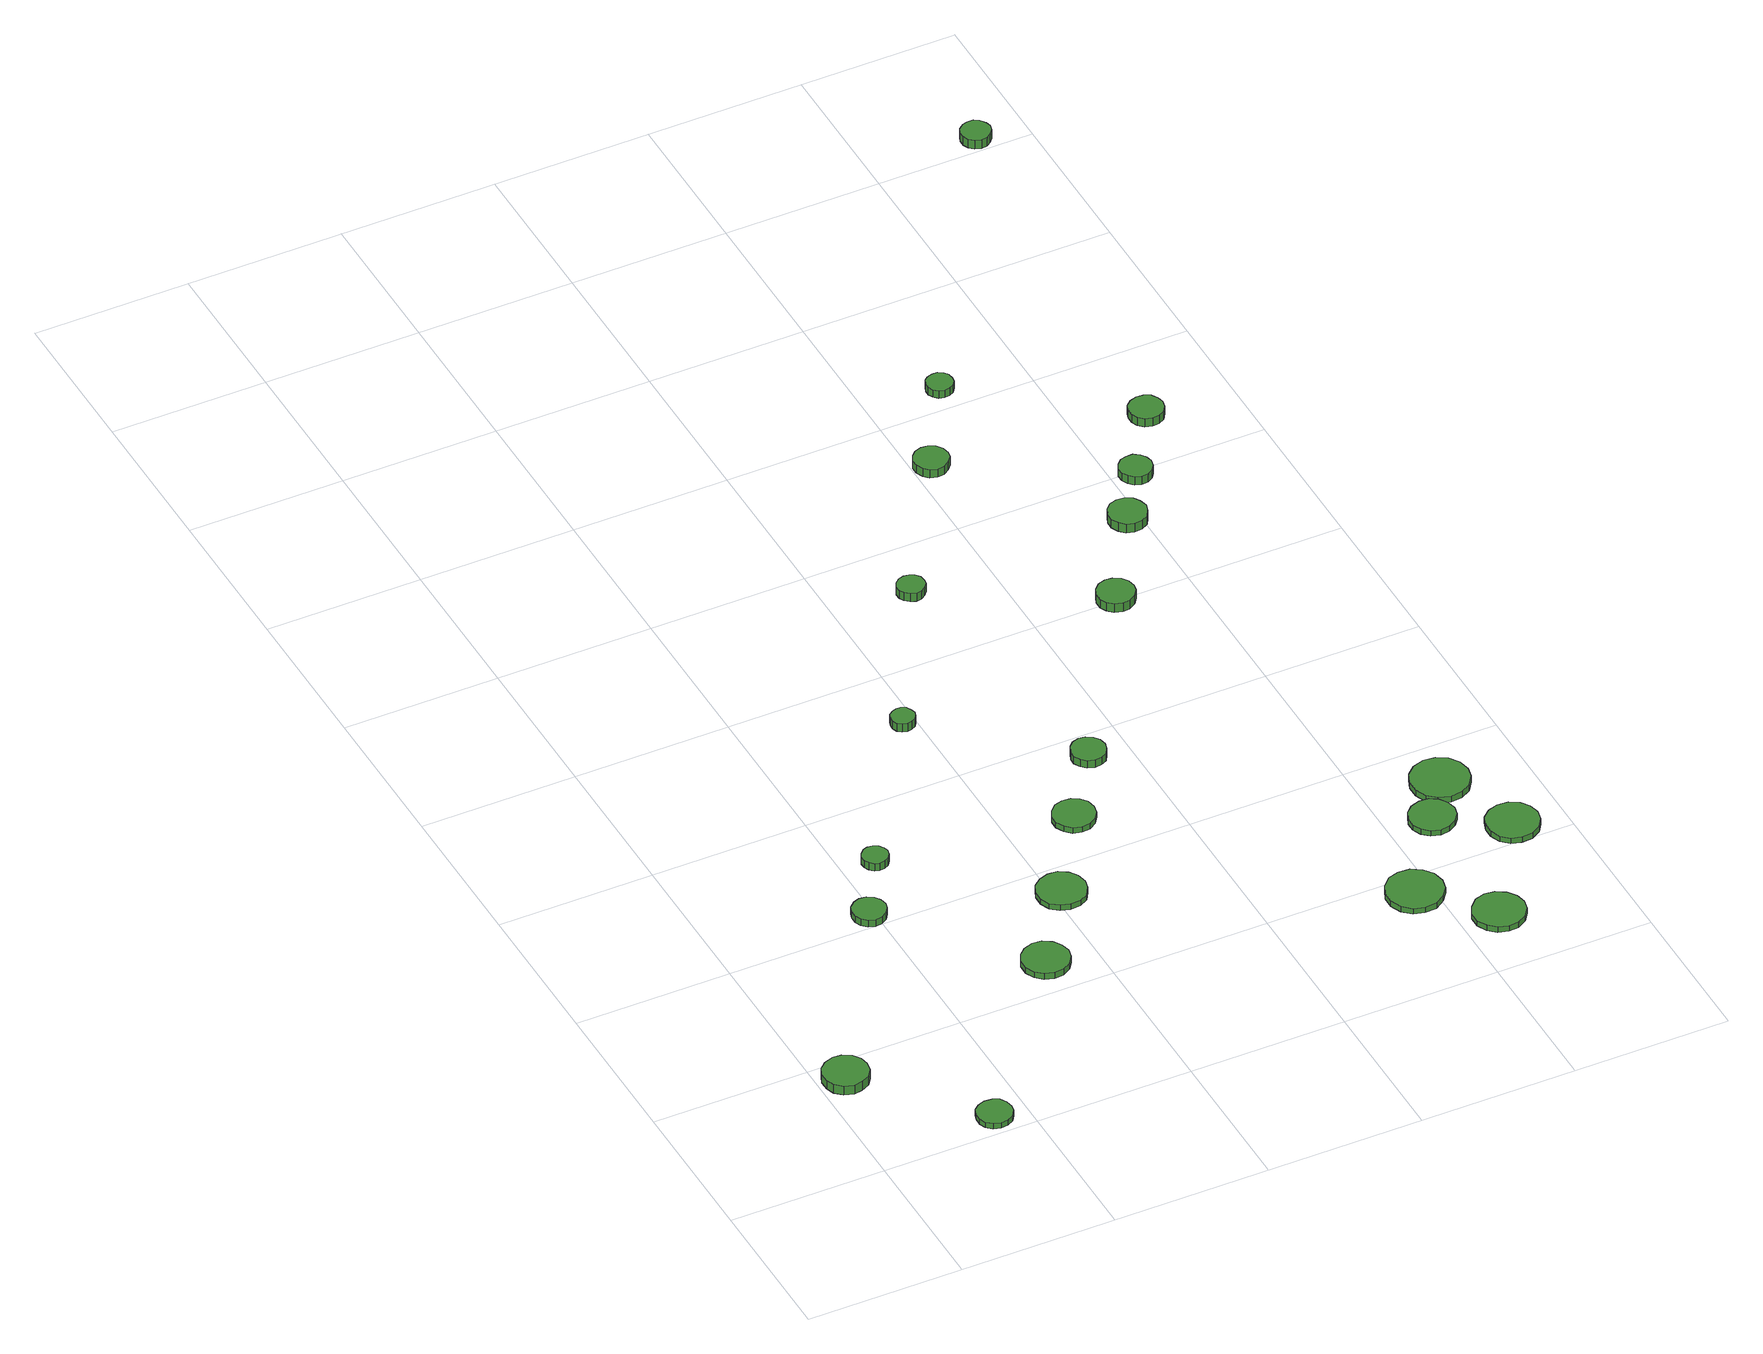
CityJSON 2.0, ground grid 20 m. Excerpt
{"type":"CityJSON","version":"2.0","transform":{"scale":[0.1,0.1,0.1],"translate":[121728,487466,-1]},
"CityObjects":{
"tree1":{"type":"SolitaryVegetationObject","attributes":{"function":"something"},"geometry":[{"type":"MultiSurface","lod":"1","boundaries":[[[0,1,2,3,4,5,6,7,8,9,10,11,12,13,14]],[[15,16,17,18,19,20,21,22,23,24,25,26,27,28,29]],[[0,29,28,1]],[[1,28,27,2]],[[2,27,26,3]],[[3,26,25,4]],[[4,25,24,5]],[[5,24,23,6]],[[6,23,22,7]],[[7,22,21,8]],[[8,21,20,9]],[[9,20,19,10]],[[10,19,18,11]],[[11,18,17,12]],[[12,17,16,13]],[[13,16,15,14]],[[14,15,29,0]]]}]},
"tree2":{"type":"SolitaryVegetationObject","attributes":{"function":"something"},"geometry":[{"type":"MultiSurface","lod":"1","boundaries":[[[30,31,32,33,34,35,36,37,38,39,40,41,42,43,44]],[[45,46,47,48,49,50,51,52,53,54,55,56,57,58,59]],[[30,59,58,31]],[[31,58,57,32]],[[32,57,56,33]],[[33,56,55,34]],[[34,55,54,35]],[[35,54,53,36]],[[36,53,52,37]],[[37,52,51,38]],[[38,51,50,39]],[[39,50,49,40]],[[40,49,48,41]],[[41,48,47,42]],[[42,47,46,43]],[[43,46,45,44]],[[44,45,59,30]]]}]},
"tree3":{"type":"SolitaryVegetationObject","attributes":{"function":"something"},"geometry":[{"type":"MultiSurface","lod":"1","boundaries":[[[60,61,62,63,64,65,66,67,68,69,70,71,72,73,74]],[[75,76,77,78,79,80,81,82,83,84,85,86,87,88,89]],[[60,89,88,61]],[[61,88,87,62]],[[62,87,86,63]],[[63,86,85,64]],[[64,85,84,65]],[[65,84,83,66]],[[66,83,82,67]],[[67,82,81,68]],[[68,81,80,69]],[[69,80,79,70]],[[70,79,78,71]],[[71,78,77,72]],[[72,77,76,73]],[[73,76,75,74]],[[74,75,89,60]]]}]},
"tree4":{"type":"SolitaryVegetationObject","attributes":{"function":"something"},"geometry":[{"type":"MultiSurface","lod":"1","boundaries":[[[90,91,92,93,94,95,96,97,98,99,100,101,102,103,104]],[[105,106,107,108,109,110,111,112,113,114,115,116,117,118,119]],[[90,119,118,91]],[[91,118,117,92]],[[92,117,116,93]],[[93,116,115,94]],[[94,115,114,95]],[[95,114,113,96]],[[96,113,112,97]],[[97,112,111,98]],[[98,111,110,99]],[[99,110,109,100]],[[100,109,108,101]],[[101,108,107,102]],[[102,107,106,103]],[[103,106,105,104]],[[104,105,119,90]]]}]},
"tree5":{"type":"SolitaryVegetationObject","attributes":{"function":"something"},"geometry":[{"type":"MultiSurface","lod":"1","boundaries":[[[120,121,122,123,124,125,126,127,128,129,130,131,132,133,134]],[[135,136,137,138,139,140,141,142,143,144,145,146,147,148,149]],[[120,149,148,121]],[[121,148,147,122]],[[122,147,146,123]],[[123,146,145,124]],[[124,145,144,125]],[[125,144,143,126]],[[126,143,142,127]],[[127,142,141,128]],[[128,141,140,129]],[[129,140,139,130]],[[130,139,138,131]],[[131,138,137,132]],[[132,137,136,133]],[[133,136,135,134]],[[134,135,149,120]]]}]},
"tree6":{"type":"SolitaryVegetationObject","attributes":{"function":"something"},"geometry":[{"type":"MultiSurface","lod":"1","boundaries":[[[150,151,152,153,154,155,156,157,158,159,160,161,162,163,164]],[[165,166,167,168,169,170,171,172,173,174,175,176,177,178,179]],[[150,179,178,151]],[[151,178,177,152]],[[152,177,176,153]],[[153,176,175,154]],[[154,175,174,155]],[[155,174,173,156]],[[156,173,172,157]],[[157,172,171,158]],[[158,171,170,159]],[[159,170,169,160]],[[160,169,168,161]],[[161,168,167,162]],[[162,167,166,163]],[[163,166,165,164]],[[164,165,179,150]]]}]},
"tree7":{"type":"SolitaryVegetationObject","attributes":{"function":"something"},"geometry":[{"type":"MultiSurface","lod":"1","boundaries":[[[180,181,182,183,184,185,186,187,188,189,190,191,192,193,194]],[[195,196,197,198,199,200,201,202,203,204,205,206,207,208,209]],[[180,209,208,181]],[[181,208,207,182]],[[182,207,206,183]],[[183,206,205,184]],[[184,205,204,185]],[[185,204,203,186]],[[186,203,202,187]],[[187,202,201,188]],[[188,201,200,189]],[[189,200,199,190]],[[190,199,198,191]],[[191,198,197,192]],[[192,197,196,193]],[[193,196,195,194]],[[194,195,209,180]]]}]},
"tree8":{"type":"SolitaryVegetationObject","attributes":{"function":"something"},"geometry":[{"type":"MultiSurface","lod":"1","boundaries":[[[210,211,212,213,214,215,216,217,218,219,220,221,222,223,224]],[[225,226,227,228,229,230,231,232,233,234,235,236,237,238,239]],[[210,239,238,211]],[[211,238,237,212]],[[212,237,236,213]],[[213,236,235,214]],[[214,235,234,215]],[[215,234,233,216]],[[216,233,232,217]],[[217,232,231,218]],[[218,231,230,219]],[[219,230,229,220]],[[220,229,228,221]],[[221,228,227,222]],[[222,227,226,223]],[[223,226,225,224]],[[224,225,239,210]]]}]},
"tree9":{"type":"SolitaryVegetationObject","attributes":{"function":"something"},"geometry":[{"type":"MultiSurface","lod":"1","boundaries":[[[240,241,242,243,244,245,246,247,248,249,250,251,252,253,254]],[[255,256,257,258,259,260,261,262,263,264,265,266,267,268,269]],[[240,269,268,241]],[[241,268,267,242]],[[242,267,266,243]],[[243,266,265,244]],[[244,265,264,245]],[[245,264,263,246]],[[246,263,262,247]],[[247,262,261,248]],[[248,261,260,249]],[[249,260,259,250]],[[250,259,258,251]],[[251,258,257,252]],[[252,257,256,253]],[[253,256,255,254]],[[254,255,269,240]]]}]},
"tree10":{"type":"SolitaryVegetationObject","attributes":{"function":"something"},"geometry":[{"type":"MultiSurface","lod":"1","boundaries":[[[270,271,272,273,274,275,276,277,278,279,280,281,282,283,284]],[[285,286,287,288,289,290,291,292,293,294,295,296,297,298,299]],[[270,299,298,271]],[[271,298,297,272]],[[272,297,296,273]],[[273,296,295,274]],[[274,295,294,275]],[[275,294,293,276]],[[276,293,292,277]],[[277,292,291,278]],[[278,291,290,279]],[[279,290,289,280]],[[280,289,288,281]],[[281,288,287,282]],[[282,287,286,283]],[[283,286,285,284]],[[284,285,299,270]]]}]},
"tree11":{"type":"SolitaryVegetationObject","attributes":{"function":"something"},"geometry":[{"type":"MultiSurface","lod":"1","boundaries":[[[300,301,302,303,304,305,306,307,308,309,310,311,312,313,314]],[[315,316,317,318,319,320,321,322,323,324,325,326,327,328,329]],[[300,329,328,301]],[[301,328,327,302]],[[302,327,326,303]],[[303,326,325,304]],[[304,325,324,305]],[[305,324,323,306]],[[306,323,322,307]],[[307,322,321,308]],[[308,321,320,309]],[[309,320,319,310]],[[310,319,318,311]],[[311,318,317,312]],[[312,317,316,313]],[[313,316,315,314]],[[314,315,329,300]]]}]},
"tree12":{"type":"SolitaryVegetationObject","attributes":{"function":"something"},"geometry":[{"type":"MultiSurface","lod":"1","boundaries":[[[330,331,332,333,334,335,336,337,338,339,340,341,342,343,344]],[[345,346,347,348,349,350,351,352,353,354,355,356,357,358,359]],[[330,359,358,331]],[[331,358,357,332]],[[332,357,356,333]],[[333,356,355,334]],[[334,355,354,335]],[[335,354,353,336]],[[336,353,352,337]],[[337,352,351,338]],[[338,351,350,339]],[[339,350,349,340]],[[340,349,348,341]],[[341,348,347,342]],[[342,347,346,343]],[[343,346,345,344]],[[344,345,359,330]]]}]},
"tree13":{"type":"SolitaryVegetationObject","attributes":{"function":"something"},"geometry":[{"type":"MultiSurface","lod":"1","boundaries":[[[360,361,362,363,364,365,366,367,368,369,370,371,372,373,374]],[[375,376,377,378,379,380,381,382,383,384,385,386,387,388,389]],[[360,389,388,361]],[[361,388,387,362]],[[362,387,386,363]],[[363,386,385,364]],[[364,385,384,365]],[[365,384,383,366]],[[366,383,382,367]],[[367,382,381,368]],[[368,381,380,369]],[[369,380,379,370]],[[370,379,378,371]],[[371,378,377,372]],[[372,377,376,373]],[[373,376,375,374]],[[374,375,389,360]]]}]},
"tree14":{"type":"SolitaryVegetationObject","attributes":{"function":"something"},"geometry":[{"type":"MultiSurface","lod":"1","boundaries":[[[390,391,392,393,394,395,396,397,398,399,400,401,402,403,404]],[[405,406,407,408,409,410,411,412,413,414,415,416,417,418,419]],[[390,419,418,391]],[[391,418,417,392]],[[392,417,416,393]],[[393,416,415,394]],[[394,415,414,395]],[[395,414,413,396]],[[396,413,412,397]],[[397,412,411,398]],[[398,411,410,399]],[[399,410,409,400]],[[400,409,408,401]],[[401,408,407,402]],[[402,407,406,403]],[[403,406,405,404]],[[404,405,419,390]]]}]},
"tree15":{"type":"SolitaryVegetationObject","attributes":{"function":"something"},"geometry":[{"type":"MultiSurface","lod":"1","boundaries":[[[420,421,422,423,424,425,426,427,428,429,430,431,432,433,434]],[[435,436,437,438,439,440,441,442,443,444,445,446,447,448,449]],[[420,449,448,421]],[[421,448,447,422]],[[422,447,446,423]],[[423,446,445,424]],[[424,445,444,425]],[[425,444,443,426]],[[426,443,442,427]],[[427,442,441,428]],[[428,441,440,429]],[[429,440,439,430]],[[430,439,438,431]],[[431,438,437,432]],[[432,437,436,433]],[[433,436,435,434]],[[434,435,449,420]]]}]},
"tree16":{"type":"SolitaryVegetationObject","attributes":{"function":"something"},"geometry":[{"type":"MultiSurface","lod":"1","boundaries":[[[450,451,452,453,454,455,456,457,458,459,460,461,462,463,464]],[[465,466,467,468,469,470,471,472,473,474,475,476,477,478,479]],[[450,479,478,451]],[[451,478,477,452]],[[452,477,476,453]],[[453,476,475,454]],[[454,475,474,455]],[[455,474,473,456]],[[456,473,472,457]],[[457,472,471,458]],[[458,471,470,459]],[[459,470,469,460]],[[460,469,468,461]],[[461,468,467,462]],[[462,467,466,463]],[[463,466,465,464]],[[464,465,479,450]]]}]},
"tree17":{"type":"SolitaryVegetationObject","attributes":{"function":"something"},"geometry":[{"type":"MultiSurface","lod":"1","boundaries":[[[480,481,482,483,484,485,486,487,488,489,490,491,492,493,494]],[[495,496,497,498,499,500,501,502,503,504,505,506,507,508,509]],[[480,509,508,481]],[[481,508,507,482]],[[482,507,506,483]],[[483,506,505,484]],[[484,505,504,485]],[[485,504,503,486]],[[486,503,502,487]],[[487,502,501,488]],[[488,501,500,489]],[[489,500,499,490]],[[490,499,498,491]],[[491,498,497,492]],[[492,497,496,493]],[[493,496,495,494]],[[494,495,509,480]]]}]},
"tree18":{"type":"SolitaryVegetationObject","attributes":{"function":"something"},"geometry":[{"type":"MultiSurface","lod":"1","boundaries":[[[510,511,512,513,514,515,516,517,518,519,520,521,522,523,524]],[[525,526,527,528,529,530,531,532,533,534,535,536,537,538,539]],[[510,539,538,511]],[[511,538,537,512]],[[512,537,536,513]],[[513,536,535,514]],[[514,535,534,515]],[[515,534,533,516]],[[516,533,532,517]],[[517,532,531,518]],[[518,531,530,519]],[[519,530,529,520]],[[520,529,528,521]],[[521,528,527,522]],[[522,527,526,523]],[[523,526,525,524]],[[524,525,539,510]]]}]},
"tree19":{"type":"SolitaryVegetationObject","attributes":{"function":"something"},"geometry":[{"type":"MultiSurface","lod":"1","boundaries":[[[540,541,542,543,544,545,546,547,548,549,550,551,552,553,554]],[[555,556,557,558,559,560,561,562,563,564,565,566,567,568,569]],[[540,569,568,541]],[[541,568,567,542]],[[542,567,566,543]],[[543,566,565,544]],[[544,565,564,545]],[[545,564,563,546]],[[546,563,562,547]],[[547,562,561,548]],[[548,561,560,549]],[[549,560,559,550]],[[550,559,558,551]],[[551,558,557,552]],[[552,557,556,553]],[[553,556,555,554]],[[554,555,569,540]]]}]},
"tree20":{"type":"SolitaryVegetationObject","attributes":{"function":"something"},"geometry":[{"type":"MultiSurface","lod":"1","boundaries":[[[570,571,572,573,574,575,576,577,578,579,580,581,582,583,584]],[[585,586,587,588,589,590,591,592,593,594,595,596,597,598,599]],[[570,599,598,571]],[[571,598,597,572]],[[572,597,596,573]],[[573,596,595,574]],[[574,595,594,575]],[[575,594,593,576]],[[576,593,592,577]],[[577,592,591,578]],[[578,591,590,579]],[[579,590,589,580]],[[580,589,588,581]],[[581,588,587,582]],[[582,587,586,583]],[[583,586,585,584]],[[584,585,599,570]]]}]},
"tree21":{"type":"SolitaryVegetationObject","attributes":{"function":"something"},"geometry":[{"type":"MultiSurface","lod":"1","boundaries":[[[600,601,602,603,604,605,606,607,608,609,610,611,612,613,614]],[[615,616,617,618,619,620,621,622,623,624,625,626,627,628,629]],[[600,629,628,601]],[[601,628,627,602]],[[602,627,626,603]],[[603,626,625,604]],[[604,625,624,605]],[[605,624,623,606]],[[606,623,622,607]],[[607,622,621,608]],[[608,621,620,609]],[[609,620,619,610]],[[610,619,618,611]],[[611,618,617,612]],[[612,617,616,613]],[[613,616,615,614]],[[614,615,629,600]]]}]},
"tree22":{"type":"SolitaryVegetationObject","attributes":{"function":"something"},"geometry":[{"type":"MultiSurface","lod":"1","boundaries":[[[630,631,632,633,634,635,636,637,638,639,640,641,642,643,644]],[[645,646,647,648,649,650,651,652,653,654,655,656,657,658,659]],[[630,659,658,631]],[[631,658,657,632]],[[632,657,656,633]],[[633,656,655,634]],[[634,655,654,635]],[[635,654,653,636]],[[636,653,652,637]],[[637,652,651,638]],[[638,651,650,639]],[[639,650,649,640]],[[640,649,648,641]],[[641,648,647,642]],[[642,647,646,643]],[[643,646,645,644]],[[644,645,659,630]]]}]}
},
"vertices":[
[62,167,21],[60,178,21],[53,188,21],[42,194,21],[31,195,21],[19,191,21],[10,183,21],[6,173,21],[6,161,21],[10,150,21],[19,142,21],[31,138,21],[42,140,21],[53,145,21],[60,155,21],[60,155,8],[53,145,8],[42,140,8],[31,138,8],[19,142,8],[10,150,8],[6,161,8],[6,173,8],[10,183,8],[19,191,8],[31,195,8],[42,194,8],[53,188,8],[60,178,8],[62,167,8],
[181,29,15],[179,38,15],[174,46,15],[166,50,15],[156,51,15],[147,48,15],[140,42,15],[137,34,15],[137,24,15],[140,16,15],[147,10,15],[156,7,15],[166,8,15],[174,12,15],[179,20,15],[179,20,7],[174,12,7],[166,8,7],[156,7,7],[147,10,7],[140,16,7],[137,24,7],[137,34,7],[140,42,7],[147,48,7],[156,51,7],[166,50,7],[174,46,7],[179,38,7],[181,29,7],
[214,420,17],[212,429,17],[207,436,17],[199,441,17],[190,442,17],[182,439,17],[175,433,17],[172,425,17],[172,416,17],[175,408,17],[182,402,17],[190,399,17],[199,400,17],[207,405,17],[212,412,17],[212,412,7],[207,405,7],[199,400,7],[190,399,7],[182,402,7],[175,408,7],[172,416,7],[172,425,7],[175,433,7],[182,439,7],[190,442,7],[199,441,7],[207,436,7],[212,429,7],[214,420,7],
[259,504,18],[257,510,18],[253,516,18],[247,519,18],[240,520,18],[234,518,18],[229,513,18],[226,507,18],[226,500,18],[229,494,18],[234,489,18],[240,487,18],[247,488,18],[253,491,18],[257,497,18],[257,497,7],[253,491,7],[247,488,7],[240,487,7],[234,489,7],[229,494,7],[226,500,7],[226,507,7],[229,513,7],[234,518,7],[240,520,7],[247,519,7],[253,516,7],[257,510,7],[259,504,7],
[367,250,16],[364,262,16],[357,272,16],[346,279,16],[334,280,16],[322,276,16],[313,268,16],[308,257,16],[308,244,16],[313,233,16],[322,225,16],[334,221,16],[346,222,16],[357,228,16],[364,238,16],[364,238,7],[357,228,7],[346,222,7],[334,221,7],[322,225,7],[313,233,7],[308,244,7],[308,257,7],[313,268,7],[322,276,7],[334,280,7],[346,279,7],[357,272,7],[364,262,7],[367,250,7],
[441,354,15],[438,367,15],[431,377,15],[420,384,15],[407,385,15],[395,381,15],[385,373,15],[380,361,15],[380,348,15],[385,336,15],[395,328,15],[407,324,15],[420,325,15],[431,331,15],[438,342,15],[438,342,7],[431,331,7],[420,325,7],[407,324,7],[395,328,7],[385,336,7],[380,348,7],[380,361,7],[385,373,7],[395,381,7],[407,385,7],[420,384,7],[431,377,7],[438,367,7],[441,354,7],
[396,706,25],[394,712,25],[391,718,25],[385,721,25],[379,721,25],[373,719,25],[368,715,25],[366,709,25],[366,703,25],[368,697,25],[373,693,25],[379,691,25],[385,692,25],[391,695,25],[394,700,25],[394,700,13],[391,695,13],[385,692,13],[379,691,13],[373,693,13],[368,697,13],[366,703,13],[366,709,13],[368,715,13],[373,719,13],[379,721,13],[385,721,13],[391,718,13],[394,712,13],[396,706,13],
[511,470,15],[509,481,15],[502,490,15],[493,495,15],[482,496,15],[471,493,15],[463,485,15],[458,475,15],[458,464,15],[463,454,15],[471,446,15],[482,443,15],[493,444,15],[502,450,15],[509,459,15],[509,459,7],[502,450,7],[493,444,7],[482,443,7],[471,446,7],[463,454,7],[458,464,7],[458,475,7],[463,485,7],[471,493,7],[482,496,7],[493,495,7],[502,490,7],[509,481,7],[511,470,7],
[572,563,18],[570,572,18],[565,579,18],[557,584,18],[548,585,18],[539,582,18],[533,576,18],[529,567,18],[529,558,18],[533,550,18],[539,544,18],[548,541,18],[557,542,18],[565,546,18],[570,554,18],[570,554,7],[565,546,7],[557,542,7],[548,541,7],[539,544,7],[533,550,7],[529,558,7],[529,567,7],[533,576,7],[539,582,7],[548,585,7],[557,584,7],[565,579,7],[570,572,7],[572,563,7],
[515,917,23],[514,924,23],[509,930,23],[503,933,23],[496,934,23],[489,932,23],[483,927,23],[480,920,23],[480,913,23],[483,907,23],[489,902,23],[496,899,23],[503,900,23],[509,904,23],[514,910,23],[514,910,11],[509,904,11],[503,900,11],[496,899,11],[489,902,11],[483,907,11],[480,913,11],[480,920,11],[483,927,11],[489,932,11],[496,934,11],[503,933,11],[509,930,11],[514,924,11],[515,917,11],
[813,168,15],[810,183,15],[801,195,15],[788,203,15],[773,204,15],[759,200,15],[748,189,15],[742,176,15],[742,161,15],[748,147,15],[759,137,15],[773,133,15],[788,134,15],[801,142,15],[810,154,15],[810,154,7],[801,142,7],[788,134,7],[773,133,7],[759,137,7],[748,147,7],[742,161,7],[742,176,7],[748,189,7],[759,200,7],[773,204,7],[788,203,7],[801,195,7],[810,183,7],[813,168,7],
[881,91,15],[878,104,15],[870,115,15],[858,122,15],[845,124,15],[832,120,15],[822,110,15],[816,98,15],[816,84,15],[822,72,15],[832,63,15],[845,59,15],[858,60,15],[870,67,15],[878,78,15],[878,78,7],[870,67,7],[858,60,7],[845,59,7],[832,63,7],[822,72,7],[816,84,7],[816,98,7],[822,110,7],[832,120,7],[845,124,7],[858,122,7],[870,115,7],[878,104,7],[881,91,7],
[885,279,15],[882,291,15],[875,301,15],[865,307,15],[853,308,15],[841,304,15],[832,296,15],[827,285,15],[827,273,15],[832,262,15],[841,254,15],[853,250,15],[865,252,15],[875,258,15],[882,267,15],[882,267,7],[875,258,7],[865,252,7],[853,250,7],[841,254,7],[832,262,7],[827,273,7],[827,285,7],[832,296,7],[841,304,7],[853,308,7],[865,307,7],[875,301,7],[882,291,7],[885,279,7],
[727,795,26],[725,805,26],[719,813,26],[710,818,26],[701,819,26],[691,816,26],[684,809,26],[680,800,26],[680,790,26],[684,782,26],[691,775,26],[701,772,26],[710,773,26],[719,778,26],[725,786,26],[725,786,13],[719,778,13],[710,773,13],[701,772,13],[691,775,13],[684,782,13],[680,790,13],[680,800,13],[684,809,13],[691,816,13],[701,819,13],[710,818,13],[719,813,13],[725,805,13],[727,795,13],
[646,1115,19],[644,1124,19],[638,1132,19],[630,1136,19],[621,1137,19],[612,1134,19],[606,1128,19],[602,1120,19],[602,1111,19],[606,1102,19],[612,1096,19],[621,1093,19],[630,1094,19],[638,1099,19],[644,1106,19],[644,1106,7],[638,1099,7],[630,1094,7],[621,1093,7],[612,1096,7],[606,1102,7],[602,1111,7],[602,1120,7],[606,1128,7],[612,1134,7],[621,1137,7],[630,1136,7],[638,1132,7],[644,1124,7],[646,1115,7],
[930,334,16],[927,349,16],[918,362,16],[905,369,16],[890,371,16],[875,366,16],[864,356,16],[858,342,16],[858,327,16],[864,313,16],[875,303,16],[890,298,16],[905,300,16],[918,307,16],[927,320,16],[927,320,7],[918,307,7],[905,300,7],[890,298,7],[875,303,7],[864,313,7],[858,327,7],[858,342,7],[864,356,7],[875,366,7],[890,371,7],[905,369,7],[918,362,7],[927,349,7],[930,334,7],
[968,229,15],[965,242,15],[957,253,15],[945,260,15],[931,261,15],[918,257,15],[908,248,15],[903,235,15],[903,222,15],[908,209,15],[918,200,15],[931,196,15],[945,197,15],[957,204,15],[965,215,15],[965,215,7],[957,204,7],[945,197,7],[931,196,7],[918,200,7],[908,209,7],[903,222,7],[903,235,7],[908,248,7],[918,257,7],[931,261,7],[945,260,7],[957,253,7],[965,242,7],[968,229,7],
[809,926,19],[806,936,19],[801,944,19],[792,949,19],[782,950,19],[772,947,19],[765,940,19],[761,931,19],[761,921,19],[765,912,19],[772,905,19],[782,902,19],[792,903,19],[801,908,19],[806,916,19],[806,916,6],[801,908,6],[792,903,6],[782,902,6],[772,905,6],[765,912,6],[761,921,6],[761,931,6],[765,940,6],[772,947,6],[782,950,6],[792,949,6],[801,944,6],[806,936,6],[809,926,6],
[711,1234,19],[710,1241,19],[706,1246,19],[700,1250,19],[693,1250,19],[686,1248,19],[681,1244,19],[678,1237,19],[678,1230,19],[681,1224,19],[686,1219,19],[693,1217,19],[700,1218,19],[706,1221,19],[710,1227,19],[710,1227,8],[706,1221,8],[700,1218,8],[693,1217,8],[686,1219,8],[681,1224,8],[678,1230,8],[678,1237,8],[681,1244,8],[686,1248,8],[693,1250,8],[700,1250,8],[706,1246,8],[710,1241,8],[711,1234,8],
[851,996,18],[849,1004,18],[844,1011,18],[837,1016,18],[828,1016,18],[820,1014,18],[814,1008,18],[810,1000,18],[810,992,18],[814,984,18],[820,978,18],[828,975,18],[837,976,18],[844,980,18],[849,987,18],[849,987,6],[844,980,6],[837,976,6],[828,975,6],[820,978,6],[814,984,6],[810,992,6],[810,1000,6],[814,1008,6],[820,1014,6],[828,1016,6],[837,1016,6],[844,1011,6],[849,1004,6],[851,996,6],
[911,1086,18],[909,1094,18],[904,1102,18],[896,1106,18],[887,1107,18],[878,1104,18],[871,1098,18],[868,1090,18],[868,1081,18],[871,1073,18],[878,1067,18],[887,1064,18],[896,1065,18],[904,1069,18],[909,1077,18],[909,1077,6],[904,1069,6],[896,1065,6],[887,1064,6],[878,1067,6],[871,1073,6],[868,1081,6],[868,1090,6],[871,1098,6],[878,1104,6],[887,1107,6],[896,1106,6],[904,1102,6],[909,1094,6],[911,1086,6],
[953,1615,25],[951,1622,25],[946,1629,25],[940,1633,25],[932,1633,25],[925,1631,25],[919,1626,25],[916,1619,25],[916,1611,25],[919,1604,25],[925,1599,25],[932,1596,25],[940,1597,25],[946,1601,25],[951,1607,25],[951,1607,12],[946,1601,12],[940,1597,12],[932,1596,12],[925,1599,12],[919,1604,12],[916,1611,12],[916,1619,12],[919,1626,12],[925,1631,12],[932,1633,12],[940,1633,12],[946,1629,12],[951,1622,12],[953,1615,12]
]}
